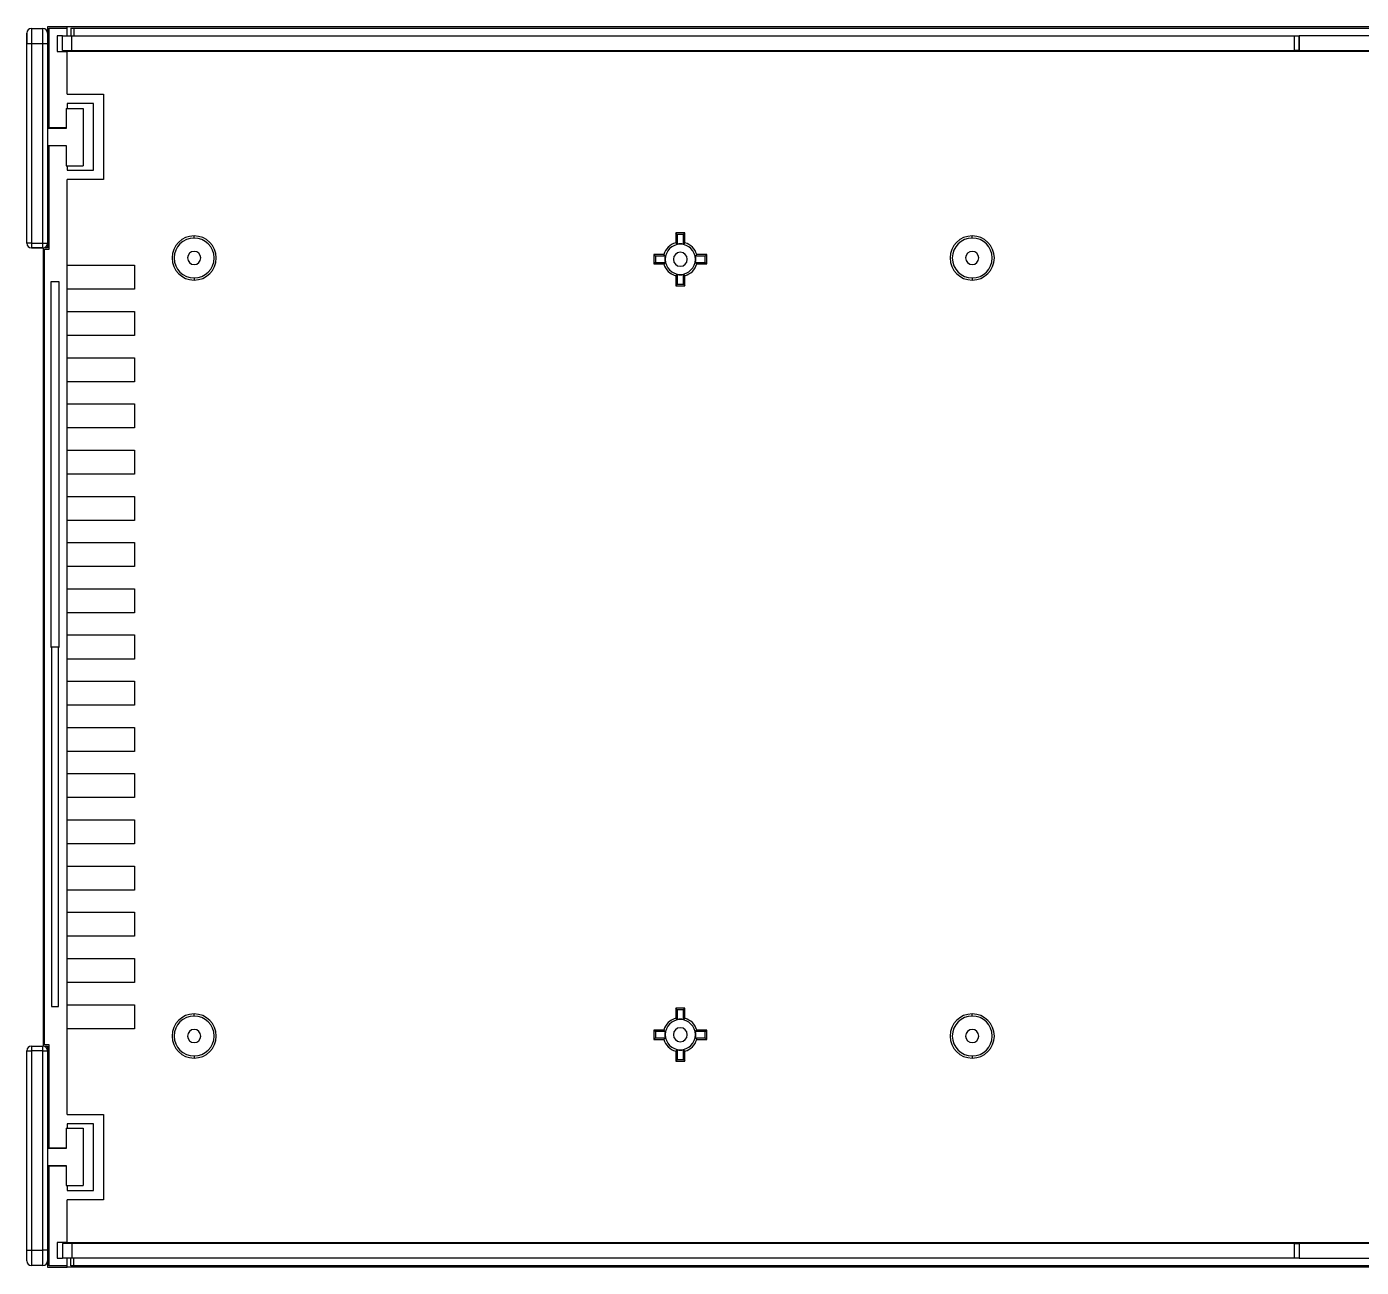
# Model space of a CAD drawing. Header units: millimetres. Extents: x -3 to 434, y -222 to -18.
# Drawn here: x -2.8 to 215.7, y -221.7 to -18.5 of the extents above; entities that cross this region are included whole.
import ezdxf

# ---------------------------------------------------------------- set-up
doc = ezdxf.new("R2010")
doc.units = ezdxf.units.MM
doc.layers.add('Shape2DView', color=7, linetype='CONTINUOUS')

msp = doc.modelspace()

# ---------------------------------------------------------------- linework, layer by layer
at = {"layer": 'Shape2DView'}
for p, q in [((-2.05831, -18.7921), (-0.153314, -18.7921)), ((3.78369, -18.5), (0.608686, -18.5)), ((0.608686, -18.5), (0.608686, -21.3321)), ((0.862686, -18.754), (3.78369, -18.754)), ((0.862686, -35.0481), (0.862686, -18.754)), ((427.71, -18.5), (3.78369, -18.5)), ((3.78369, -18.754), (3.78369, -18.5)), ((3.78369, -20.024), (3.78369, -18.754)), ((4.41869, -18.754), (4.41869, -20.024)), ((4.92669, -18.754), (426.567, -18.754)), ((4.92669, -18.754), (4.92669, -20.024)), ((-2.82031, -53.9711), (-2.82031, -21.3321)), ((-0.153314, -21.3321), (-2.05831, -21.3321)), ((-2.05831, -21.3321), (-2.05831, -53.9711)), ((-0.153314, -53.9711), (-0.153314, -21.3321)), ((0.608686, -21.3321), (0.608686, -53.9711)), ((2.18349, -20.024), (2.18349, -22.564)), ((3.02169, -20.024), (2.18349, -20.024)), ((3.02169, -22.4116), (3.02169, -20.024)), ((4.54569, -20.024), (204.825, -20.024)), ((4.54569, -22.4116), (4.54569, -20.024)), ((204.825, -22.4116), (204.825, -20.024)), ((225.907, -20.024), (205.587, -20.024)), ((205.587, -20.024), (205.587, -22.4116)), ((205.587, -22.4116), (205.587, -20.024)), ((2.18349, -22.564), (3.78369, -22.564)), ((427.71, -22.564), (3.78369, -22.564)), ((3.78369, -29.549), (3.78369, -22.564)), ((4.54569, -22.4116), (204.825, -22.4116)), ((205.587, -22.4116), (225.907, -22.4116)), ((3.78369, -29.549), (9.75269, -29.549)), ((9.75269, -29.549), (9.75269, -43.519)), ((3.65669, -31.8731), (6.45069, -31.8731)), ((3.78369, -31.073), (3.78369, -31.8731)), ((8.10169, -31.073), (3.78369, -31.073)), ((8.10169, -41.995), (8.10169, -31.073)), ((0.608686, -35.0481), (0.862686, -35.0481)), ((3.65669, -35.1751), (0.608686, -35.1751)), ((3.65669, -35.0481), (0.862686, -35.0481)), ((0.608686, -37.9691), (3.65669, -37.9691)), ((0.862686, -38.0199), (0.608686, -38.0199)), ((3.65669, -38.0199), (0.862686, -38.0199)), ((0.862686, -54.949), (0.862686, -38.0199)), ((3.65669, -41.2711), (6.45069, -41.2711)), ((3.78369, -41.2711), (3.78369, -41.995)), ((3.78369, -41.995), (8.10169, -41.995)), ((3.78369, -196.681), (3.78369, -43.519)), ((9.75269, -43.519), (3.78369, -43.519)), ((103.461, -52.282), (103.461, -53.9119)), ((104.985, -52.282), (103.461, -52.282)), ((103.7, -52.5214), (103.461, -52.282)), ((104.746, -52.5214), (104.985, -52.282)), ((104.985, -53.9119), (104.985, -52.282)), ((-2.05831, -53.9711), (-0.153314, -53.9711)), ((0.608686, -53.9711), (0.608686, -54.695)), ((24.599, -53.1135), (24.599, -52.7646)), ((104.746, -52.5214), (103.7, -52.5214)), ((103.7, -52.5214), (103.7, -54.0994)), ((104.223, -54.1297), (104.223, -54.0454)), ((104.746, -54.0994), (104.746, -52.5214)), ((152.031, -53.1135), (152.031, -52.7646)), ((-0.153314, -54.7331), (-2.05831, -54.7331)), ((-2.05831, -54.7331), (-0.153314, -54.7331)), ((-0.135574, -54.7329), (-0.135574, -185.467)), ((0.608686, -54.695), (0.08462, -54.695)), ((0.100686, -54.949), (0.862686, -54.949)), ((0.100686, -185.251), (0.100686, -54.949)), ((99.9049, -55.838), (99.9049, -57.362)), ((101.535, -55.838), (99.9049, -55.838)), ((100.144, -56.0774), (99.9049, -55.838)), ((101.722, -56.0774), (100.144, -56.0774)), ((100.144, -56.0774), (100.144, -57.1226)), ((108.302, -56.0774), (106.724, -56.0774)), ((108.541, -55.838), (106.911, -55.838)), ((108.302, -56.0774), (108.541, -55.838)), ((108.302, -57.1226), (108.302, -56.0774)), ((108.541, -57.362), (108.541, -55.838)), ((3.78369, -57.5779), (14.8335, -57.5779)), ((14.8335, -57.5779), (14.8335, -61.5149)), ((100.144, -57.1226), (99.9049, -57.362)), ((99.9049, -57.362), (101.535, -57.362)), ((100.144, -57.1226), (101.722, -57.1226)), ((106.724, -57.1226), (108.302, -57.1226)), ((106.911, -57.362), (108.541, -57.362)), ((108.302, -57.1226), (108.541, -57.362)), ((1.11669, -60.3084), (1.11669, -120.125)), ((2.51369, -60.3084), (1.11669, -60.3084)), ((2.51369, -120.125), (2.51369, -60.3084)), ((24.599, -59.6547), (24.599, -60.0036)), ((103.461, -59.2881), (103.461, -60.918)), ((103.7, -60.6786), (103.461, -60.918)), ((103.461, -60.918), (104.985, -60.918)), ((103.7, -59.1006), (103.7, -60.6786)), ((103.7, -60.6786), (104.746, -60.6786)), ((104.223, -59.0703), (104.223, -59.1546)), ((104.746, -60.6786), (104.746, -59.1006)), ((104.746, -60.6786), (104.985, -60.918)), ((104.985, -60.918), (104.985, -59.2881)), ((152.031, -59.6547), (152.031, -60.0036)), ((14.8335, -61.5149), (3.78369, -61.5149)), ((3.78369, -65.1471), (14.8335, -65.1471)), ((14.8335, -65.1471), (14.8335, -69.0841)), ((14.8335, -69.0841), (3.78369, -69.0841)), ((3.78369, -72.7163), (14.8335, -72.7163)), ((14.8335, -72.7163), (14.8335, -76.6533)), ((14.8335, -76.6533), (3.78369, -76.6533)), ((3.78369, -80.2855), (14.8335, -80.2855)), ((14.8335, -80.2855), (14.8335, -84.2225)), ((14.8335, -84.2225), (3.78369, -84.2225)), ((3.78369, -87.8547), (14.8335, -87.8547)), ((14.8335, -87.8547), (14.8335, -91.7917)), ((14.8335, -91.7917), (3.78369, -91.7917)), ((3.78369, -95.4239), (14.8335, -95.4239)), ((14.8335, -95.4239), (14.8335, -99.3609)), ((14.8335, -99.3609), (3.78369, -99.3609)), ((3.78369, -102.993), (14.8335, -102.993)), ((14.8335, -102.993), (14.8335, -106.93)), ((14.8335, -106.93), (3.78369, -106.93)), ((3.78369, -110.562), (14.8335, -110.562)), ((14.8335, -110.562), (14.8335, -114.499)), ((14.8335, -114.499), (3.78369, -114.499)), ((1.11669, -120.125), (1.21829, -120.125)), ((2.41209, -120.125), (1.21829, -120.125)), ((1.21829, -120.125), (1.21829, -179.003)), ((2.41209, -120.125), (2.51369, -120.125)), ((2.41209, -179.003), (2.41209, -120.125)), ((3.78369, -118.131), (14.8335, -118.131)), ((14.8335, -118.131), (14.8335, -122.068)), ((14.8335, -122.068), (3.78369, -122.068)), ((3.78369, -125.701), (14.8335, -125.701)), ((14.8335, -125.701), (14.8335, -129.638)), ((14.8335, -129.638), (3.78369, -129.638)), ((3.78369, -133.27), (14.8335, -133.27)), ((14.8335, -133.27), (14.8335, -137.207)), ((14.8335, -137.207), (3.78369, -137.207)), ((3.78369, -140.839), (14.8335, -140.839)), ((14.8335, -140.839), (14.8335, -144.776)), ((14.8335, -144.776), (3.78369, -144.776)), ((3.78369, -148.408), (14.8335, -148.408)), ((14.8335, -148.408), (14.8335, -152.345)), ((14.8335, -152.345), (3.78369, -152.345)), ((3.78369, -155.977), (14.8335, -155.977)), ((14.8335, -155.977), (14.8335, -159.914)), ((14.8335, -159.914), (3.78369, -159.914)), ((3.78369, -163.547), (14.8335, -163.547)), ((14.8335, -163.547), (14.8335, -167.484)), ((14.8335, -167.484), (3.78369, -167.484)), ((3.78369, -171.116), (14.8335, -171.116)), ((14.8335, -171.116), (14.8335, -175.053)), ((14.8335, -175.053), (3.78369, -175.053)), ((1.21829, -179.003), (2.41209, -179.003)), ((3.78369, -178.685), (14.8335, -178.685)), ((14.8335, -178.685), (14.8335, -182.622)), ((24.599, -180.545), (24.599, -180.196)), ((103.461, -179.282), (103.461, -180.912)), ((104.985, -179.282), (103.461, -179.282)), ((103.7, -179.521), (103.461, -179.282)), ((104.746, -179.521), (103.7, -179.521)), ((103.7, -179.521), (103.7, -181.099)), ((104.223, -181.13), (104.223, -181.045)), ((104.746, -179.521), (104.985, -179.282)), ((104.746, -181.099), (104.746, -179.521)), ((104.985, -180.912), (104.985, -179.282)), ((152.031, -180.545), (152.031, -180.196)), ((14.8335, -182.622), (3.78369, -182.622)), ((99.9049, -182.838), (99.9049, -184.362)), ((101.535, -182.838), (99.9049, -182.838)), ((100.144, -183.077), (99.9049, -182.838)), ((101.722, -183.077), (100.144, -183.077)), ((100.144, -183.077), (100.144, -184.123)), ((108.302, -183.077), (106.724, -183.077)), ((108.541, -182.838), (106.911, -182.838)), ((108.302, -183.077), (108.541, -182.838)), ((108.302, -184.123), (108.302, -183.077)), ((108.541, -184.362), (108.541, -182.838)), ((-2.05831, -185.467), (-0.153314, -185.467)), ((0.08462, -185.505), (0.608686, -185.505)), ((0.862686, -185.251), (0.100686, -185.251)), ((0.608686, -185.505), (0.608686, -186.229)), ((0.862686, -202.18), (0.862686, -185.251)), ((100.144, -184.123), (99.9049, -184.362)), ((99.9049, -184.362), (101.535, -184.362)), ((100.144, -184.123), (101.722, -184.123)), ((106.724, -184.123), (108.302, -184.123)), ((106.911, -184.362), (108.541, -184.362)), ((108.302, -184.123), (108.541, -184.362)), ((-2.82031, -218.868), (-2.82031, -186.229)), ((-0.153314, -186.229), (-2.05831, -186.229)), ((-2.05831, -186.229), (-2.05831, -218.868)), ((-0.153314, -218.868), (-0.153314, -186.229)), ((0.608686, -186.229), (0.608686, -218.868)), ((24.599, -187.087), (24.599, -187.435)), ((103.461, -186.288), (103.461, -187.918)), ((103.7, -187.679), (103.461, -187.918)), ((103.461, -187.918), (104.985, -187.918)), ((103.7, -186.101), (103.7, -187.679)), ((103.7, -187.679), (104.746, -187.679)), ((104.223, -186.07), (104.223, -186.155)), ((104.746, -187.679), (104.746, -186.101)), ((104.746, -187.679), (104.985, -187.918)), ((104.985, -187.918), (104.985, -186.288)), ((152.031, -187.087), (152.031, -187.435)), ((3.78369, -196.681), (9.75269, -196.681)), ((9.75269, -196.681), (9.75269, -210.651)), ((3.78369, -198.205), (3.78369, -198.929)), ((8.10169, -198.205), (3.78369, -198.205)), ((8.10169, -209.127), (8.10169, -198.205)), ((3.65669, -198.929), (6.45069, -198.929)), ((0.608686, -202.18), (0.862686, -202.18)), ((3.65669, -202.231), (0.608686, -202.231)), ((3.65669, -202.18), (0.862686, -202.18)), ((0.608686, -205.025), (3.65669, -205.025)), ((0.862686, -205.152), (0.608686, -205.152)), ((3.65669, -205.152), (0.862686, -205.152)), ((0.862686, -221.446), (0.862686, -205.152)), ((3.65669, -208.327), (6.45069, -208.327)), ((3.78369, -208.327), (3.78369, -209.127)), ((3.78369, -209.127), (8.10169, -209.127)), ((3.78369, -217.636), (3.78369, -210.651)), ((9.75269, -210.651), (3.78369, -210.651)), ((2.18349, -217.636), (2.18349, -220.176)), ((3.78369, -217.636), (2.18349, -217.636)), ((3.02169, -217.788), (3.02169, -220.176)), ((3.78369, -217.636), (427.71, -217.636)), ((204.825, -217.788), (4.54569, -217.788)), ((4.54569, -217.788), (4.54569, -220.176)), ((204.825, -220.176), (204.825, -217.788)), ((225.907, -217.788), (205.587, -217.788)), ((205.587, -217.788), (205.587, -220.176)), ((205.587, -217.788), (205.587, -220.176)), ((-2.05831, -218.868), (-0.153314, -218.868)), ((0.608686, -218.868), (0.608686, -221.7)), ((2.18349, -220.176), (3.02169, -220.176)), ((3.78369, -221.446), (3.78369, -220.176)), ((4.41869, -221.446), (4.41869, -220.176)), ((204.825, -220.176), (4.54569, -220.176)), ((4.92669, -221.446), (4.92669, -220.176)), ((205.587, -220.176), (225.907, -220.176)), ((-0.153314, -221.408), (-2.05831, -221.408)), ((0.608686, -221.7), (3.78369, -221.7)), ((3.78369, -221.446), (0.862686, -221.446)), ((3.78369, -221.7), (3.78369, -221.446)), ((427.71, -221.7), (3.78369, -221.7)), ((426.567, -221.446), (4.92669, -221.446))]:
    msp.add_line(p, q, dxfattribs=at)
for centre, radius, start, end in [((-2.05831, -19.5541), 0.762, 90, 180), ((-2.05831, -19.5541), 0.762, 90, 180), ((-2.05831, -19.5541), 0.762, 90, 180), ((-2.05831, -19.5541), 0.762, 90, 180), ((-0.153314, -19.5541), 0.762, 0, 90), ((-0.153314, -19.5541), 0.762, 0, 90), ((-2.05831, -53.9711), 0.762, 180, -90), ((-0.153314, -53.9711), 0.762, -90, 0), ((-0.153314, -53.9711), 0.762, -90, 0), ((24.599, -56.3841), 3.6195, 90, -90), ((24.599, -56.3841), 3.27061, 90, -90), ((24.599, -56.3841), 3.6195, -90, 90), ((24.599, -56.3841), 3.27061, -90, 90), ((104.223, -56.6), 2.794, 105.827, 164.173), ((104.223, -56.6), 2.47035, 90, -90), ((104.223, -56.6), 2.55459, 90, 101.804), ((104.223, -56.6), 2.55459, 78.1958, 90), ((104.223, -56.6), 2.47035, -90, 90), ((104.223, -56.6), 2.794, 15.8266, 74.1734), ((152.031, -56.3841), 3.6195, 90, -90), ((152.031, -56.3841), 3.27061, 90, -90), ((152.031, -56.3841), 3.6195, -90, 90), ((152.031, -56.3841), 3.27061, -90, 90), ((24.599, -56.3841), 1.0795, 90, -90), ((24.599, -56.3841), 1.0795, -90, 90), ((104.223, -56.6), 2.55459, 168.196, -168.196), ((104.223, -56.6), 1.143, 90, -90), ((104.223, -56.6), 1.143, -90, 90), ((104.223, -56.6), 2.55459, -11.8042, 11.8042), ((152.031, -56.3841), 1.0795, 90, -90), ((152.031, -56.3841), 1.0795, -90, 90), ((104.223, -56.6), 2.794, -164.173, -105.827), ((104.223, -56.6), 2.794, -74.1734, -15.8266), ((104.223, -56.6), 2.55459, -101.804, -90), ((104.223, -56.6), 2.55459, -90, -78.1958), ((24.599, -183.816), 3.6195, 90, -90), ((24.599, -183.816), 3.27061, 90, -90), ((24.599, -183.816), 3.6195, -90, 90), ((24.599, -183.816), 3.27061, -90, 90), ((104.223, -183.6), 2.794, 105.827, 164.173), ((104.223, -183.6), 2.47035, 90, -90), ((104.223, -183.6), 2.55459, 90, 101.804), ((104.223, -183.6), 2.55459, 78.1958, 90), ((104.223, -183.6), 2.47035, -90, 90), ((104.223, -183.6), 2.794, 15.8266, 74.1734), ((152.031, -183.816), 3.6195, 90, -90), ((152.031, -183.816), 3.27061, 90, -90), ((152.031, -183.816), 3.6195, -90, 90), ((152.031, -183.816), 3.27061, -90, 90), ((24.599, -183.816), 1.0795, 90, -90), ((24.599, -183.816), 1.0795, -90, 90), ((104.223, -183.6), 2.55459, 168.196, -168.196), ((104.223, -183.6), 1.143, 90, -90), ((104.223, -183.6), 1.143, -90, 90), ((104.223, -183.6), 2.55459, -11.8042, 11.8042), ((152.031, -183.816), 1.0795, 90, -90), ((152.031, -183.816), 1.0795, -90, 90), ((-2.05831, -186.229), 0.762, 90, 180), ((-0.153314, -186.229), 0.762, 0, 90), ((104.223, -183.6), 2.794, -164.173, -105.827), ((104.223, -183.6), 2.794, -74.1734, -15.8266), ((104.223, -183.6), 2.55459, -101.804, -90), ((104.223, -183.6), 2.55459, -90, -78.1958), ((-2.05831, -220.646), 0.762, 180, -90), ((-0.153314, -220.646), 0.762, -90, 0), ((-0.153314, -220.646), 0.762, -90, 0)]:
    msp.add_arc(centre, radius, start, end, dxfattribs=at)
for points, degree, knots in [([(-2.82031, -21.3321), (-2.82031, -21.1323), (-2.82031, -20.9345), (-2.82031, -20.7449), (-2.82031, -20.6835), (-2.82031, -20.6221), (-2.82031, -20.5607), (-2.82031, -20.5025), (-2.82031, -20.4443), (-2.82031, -20.3861), (-2.82031, -20.3319), (-2.82031, -20.2777), (-2.82031, -20.2235), (-2.82031, -20.174), (-2.82031, -20.1244), (-2.82031, -20.0749), (-2.82031, -20.0306), (-2.82031, -19.9863), (-2.82031, -19.942), (-2.82031, -19.9035), (-2.82031, -19.8651), (-2.82031, -19.8266), (-2.82031, -19.7945), (-2.82031, -19.7623), (-2.82031, -19.7302), (-2.82031, -19.7047), (-2.82031, -19.6793), (-2.82031, -19.6539), (-2.82031, -19.6355), (-2.82031, -19.6171), (-2.82031, -19.5987), (-2.82031, -19.5875), (-2.82031, -19.5764), (-2.82031, -19.5653), (-2.82031, -19.5616), (-2.82031, -19.5578), (-2.82031, -19.5541)], 3, [4.71239, 4.71239, 4.71239, 4.71239, 5.04899, 5.04899, 5.04899, 5.16119, 5.16119, 5.16119, 5.27339, 5.27339, 5.27339, 5.38559, 5.38559, 5.38559, 5.49779, 5.49779, 5.49779, 5.60999, 5.60999, 5.60999, 5.72219, 5.72219, 5.72219, 5.83439, 5.83439, 5.83439, 5.94659, 5.94659, 5.94659, 6.05879, 6.05879, 6.05879, 6.17099, 6.17099, 6.17099, 6.28319, 6.28319, 6.28319, 6.28319]), ([(-2.82031, -19.5541), (-2.82031, -19.5597), (-2.82031, -19.5653), (-2.82031, -19.582), (-2.82031, -19.5987), (-2.82031, -19.6263), (-2.82031, -19.6539), (-2.82031, -19.692), (-2.82031, -19.7302), (-2.82031, -19.7784), (-2.82031, -19.8266), (-2.82031, -19.8843), (-2.82031, -19.942), (-2.82031, -20.0084), (-2.82031, -20.0749), (-2.82031, -20.1492), (-2.82031, -20.2235), (-2.82031, -20.3048), (-2.82031, -20.3861), (-2.82031, -20.4734), (-2.82031, -20.5607), (-2.82031, -20.7428), (-2.82031, -20.9365), (-2.82031, -21.1323), (-2.82031, -21.3321)], 2, [0, 0, 0, 0.1122, 0.1122, 0.224399, 0.224399, 0.336599, 0.336599, 0.448799, 0.448799, 0.560999, 0.560999, 0.673198, 0.673198, 0.785398, 0.785398, 0.897598, 0.897598, 1.0098, 1.0098, 1.122, 1.122, 1.3464, 1.3464, 1.5708, 1.5708, 1.5708]), ([(-2.05831, -18.7921), (-2.05831, -18.8001), (-2.05831, -18.8081), (-2.05831, -18.8319), (-2.05831, -18.8558), (-2.05831, -18.8952), (-2.05831, -18.9346), (-2.05831, -18.9891), (-2.05831, -19.0436), (-2.05831, -19.1125), (-2.05831, -19.1814), (-2.05831, -19.2638), (-2.05831, -19.3462), (-2.05831, -19.4411), (-2.05831, -19.536), (-2.05831, -19.6422), (-2.05831, -19.7484), (-2.05831, -19.8646), (-2.05831, -19.9807), (-2.05831, -20.1054), (-2.05831, -20.23), (-2.05831, -20.3616), (-2.05831, -20.4932), (-2.05831, -20.63), (-2.05831, -20.7669), (-2.05831, -21.0467), (-2.05831, -21.3321)], 2, [0, 0, 0, 0.1122, 0.1122, 0.224399, 0.224399, 0.336599, 0.336599, 0.448799, 0.448799, 0.560999, 0.560999, 0.673198, 0.673198, 0.785398, 0.785398, 0.897598, 0.897598, 1.0098, 1.0098, 1.122, 1.122, 1.2342, 1.2342, 1.3464, 1.3464, 1.5708, 1.5708, 1.5708]), ([(-0.153314, -21.3321), (-0.153314, -21.1899), (-0.153314, -21.0477), (-0.153314, -20.7649), (-0.153314, -20.4932), (-0.153314, -20.3616), (-0.153314, -20.23), (-0.153314, -20.1054), (-0.153314, -19.9807), (-0.153314, -19.8646), (-0.153314, -19.7484), (-0.153314, -19.6422), (-0.153314, -19.536), (-0.153314, -19.4411), (-0.153314, -19.3462), (-0.153314, -19.2638), (-0.153314, -19.1814), (-0.153314, -19.1125), (-0.153314, -19.0436), (-0.153314, -18.9891), (-0.153314, -18.9346), (-0.153314, -18.8952), (-0.153314, -18.8558), (-0.153314, -18.8319), (-0.153314, -18.8081), (-0.153314, -18.8001), (-0.153314, -18.7921)], 2, [1.5708, 1.5708, 1.5708, 1.683, 1.683, 1.9074, 1.9074, 2.0196, 2.0196, 2.1318, 2.1318, 2.24399, 2.24399, 2.35619, 2.35619, 2.46839, 2.46839, 2.58059, 2.58059, 2.69279, 2.69279, 2.80499, 2.80499, 2.91719, 2.91719, 3.02939, 3.02939, 3.14159, 3.14159, 3.14159]), ([(0.608686, -19.5541), (0.608686, -19.5597), (0.608686, -19.5653), (0.608686, -19.582), (0.608686, -19.5987), (0.608686, -19.6263), (0.608686, -19.6539), (0.608686, -19.692), (0.608686, -19.7302), (0.608686, -19.7784), (0.608686, -19.8266), (0.608686, -19.8843), (0.608686, -19.942), (0.608686, -20.0084), (0.608686, -20.0749), (0.608686, -20.1492), (0.608686, -20.2235), (0.608686, -20.3048), (0.608686, -20.3861), (0.608686, -20.4734), (0.608686, -20.5607), (0.608686, -20.7428), (0.608686, -20.9365), (0.608686, -21.1323), (0.608686, -21.3321)], 2, [3.14159, 3.14159, 3.14159, 3.25379, 3.25379, 3.36599, 3.36599, 3.47819, 3.47819, 3.59039, 3.59039, 3.70259, 3.70259, 3.81479, 3.81479, 3.92699, 3.92699, 4.03919, 4.03919, 4.15139, 4.15139, 4.26359, 4.26359, 4.48799, 4.48799, 4.71239, 4.71239, 4.71239]), ([(4.41869, -18.754), (4.41913, -18.754), (4.47353, -18.754), (4.56748, -18.754), (4.66205, -18.754), (4.79338, -18.754), (4.92669, -18.754)], 3, [0, 0, 0, 0, 0.785398, 0.785398, 0.785398, 1.5708, 1.5708, 1.5708, 1.5708]), ([(-2.05831, -21.3321), (-2.25827, -21.3321), (-2.45527, -21.3321), (-2.59713, -21.3321), (-2.61611, -21.3321), (-2.63509, -21.3321), (-2.65407, -21.3321), (-2.67055, -21.3321), (-2.68704, -21.3321), (-2.70352, -21.3321), (-2.7173, -21.3321), (-2.73107, -21.3321), (-2.74485, -21.3321), (-2.75575, -21.3321), (-2.76665, -21.3321), (-2.77755, -21.3321), (-2.78544, -21.3321), (-2.79332, -21.3321), (-2.80121, -21.3321), (-2.80598, -21.3321), (-2.81075, -21.3321), (-2.81552, -21.3321), (-2.81712, -21.3321), (-2.81872, -21.3321), (-2.82031, -21.3321)], 3, [4.71239, 4.71239, 4.71239, 4.71239, 5.49779, 5.49779, 5.49779, 5.60999, 5.60999, 5.60999, 5.72219, 5.72219, 5.72219, 5.83439, 5.83439, 5.83439, 5.94659, 5.94659, 5.94659, 6.05879, 6.05879, 6.05879, 6.17099, 6.17099, 6.17099, 6.28319, 6.28319, 6.28319, 6.28319]), ([(0.608686, -21.3321), (0.607089, -21.3321), (0.605492, -21.3321), (0.603895, -21.3321), (0.599123, -21.3321), (0.594352, -21.3321), (0.589581, -21.3321), (0.581696, -21.3321), (0.57381, -21.3321), (0.565925, -21.3321), (0.555025, -21.3321), (0.544124, -21.3321), (0.533224, -21.3321), (0.519446, -21.3321), (0.505668, -21.3321), (0.49189, -21.3321), (0.460325, -21.3321), (0.424862, -21.3321), (0.385501, -21.3321), (0.243644, -21.3321), (0.046642, -21.3321), (-0.153314, -21.3321)], 3, [3.14159, 3.14159, 3.14159, 3.14159, 3.25379, 3.25379, 3.25379, 3.36599, 3.36599, 3.36599, 3.47819, 3.47819, 3.47819, 3.59039, 3.59039, 3.59039, 3.70259, 3.70259, 3.70259, 3.92699, 3.92699, 3.92699, 4.71239, 4.71239, 4.71239, 4.71239]), ([(3.02169, -20.024), (3.02648, -20.024), (3.03127, -20.024), (3.04558, -20.024), (3.0599, -20.024), (3.08355, -20.024), (3.10721, -20.024), (3.13991, -20.024), (3.17261, -20.024), (3.21394, -20.024), (3.25528, -20.024), (3.30473, -20.024), (3.35417, -20.024), (3.41111, -20.024), (3.46806, -20.024), (3.53177, -20.024), (3.59549, -20.024), (3.66518, -20.024), (3.73487, -20.024), (3.80966, -20.024), (3.88445, -20.024), (4.04057, -20.024), (4.20656, -20.024), (4.37445, -20.024), (4.54569, -20.024)], 2, [0, 0, 0, 0.1122, 0.1122, 0.224399, 0.224399, 0.336599, 0.336599, 0.448799, 0.448799, 0.560999, 0.560999, 0.673198, 0.673198, 0.785398, 0.785398, 0.897598, 0.897598, 1.0098, 1.0098, 1.122, 1.122, 1.3464, 1.3464, 1.5708, 1.5708, 1.5708]), ([(204.825, -20.024), (205.025, -20.024), (205.222, -20.024), (205.364, -20.024), (205.382, -20.024), (205.401, -20.024), (205.42, -20.024), (205.437, -20.024), (205.453, -20.024), (205.47, -20.024), (205.484, -20.024), (205.497, -20.024), (205.511, -20.024), (205.522, -20.024), (205.533, -20.024), (205.544, -20.024), (205.552, -20.024), (205.56, -20.024), (205.568, -20.024), (205.572, -20.024), (205.577, -20.024), (205.582, -20.024), (205.583, -20.024), (205.585, -20.024), (205.587, -20.024)], 3, [4.71239, 4.71239, 4.71239, 4.71239, 5.49779, 5.49779, 5.49779, 5.60999, 5.60999, 5.60999, 5.72219, 5.72219, 5.72219, 5.83439, 5.83439, 5.83439, 5.94659, 5.94659, 5.94659, 6.05879, 6.05879, 6.05879, 6.17099, 6.17099, 6.17099, 6.28319, 6.28319, 6.28319, 6.28319]), ([(3.02169, -22.4116), (3.02648, -22.4116), (3.03127, -22.4116), (3.04558, -22.4116), (3.0599, -22.4116), (3.08355, -22.4116), (3.10721, -22.4116), (3.13991, -22.4116), (3.17261, -22.4116), (3.21394, -22.4116), (3.25528, -22.4116), (3.30473, -22.4116), (3.35417, -22.4116), (3.41111, -22.4116), (3.46806, -22.4116), (3.53177, -22.4116), (3.59549, -22.4116), (3.66518, -22.4116), (3.73487, -22.4116), (3.80966, -22.4116), (3.88445, -22.4116), (4.04057, -22.4116), (4.20656, -22.4116), (4.37445, -22.4116), (4.54569, -22.4116)], 2, [0, 0, 0, 0.1122, 0.1122, 0.224399, 0.224399, 0.336599, 0.336599, 0.448799, 0.448799, 0.560999, 0.560999, 0.673198, 0.673198, 0.785398, 0.785398, 0.897598, 0.897598, 1.0098, 1.0098, 1.122, 1.122, 1.3464, 1.3464, 1.5708, 1.5708, 1.5708]), ([(205.587, -22.4116), (205.585, -22.4116), (205.583, -22.4116), (205.582, -22.4116), (205.577, -22.4116), (205.572, -22.4116), (205.568, -22.4116), (205.56, -22.4116), (205.552, -22.4116), (205.544, -22.4116), (205.533, -22.4116), (205.522, -22.4116), (205.511, -22.4116), (205.497, -22.4116), (205.484, -22.4116), (205.47, -22.4116), (205.438, -22.4116), (205.403, -22.4116), (205.364, -22.4116), (205.222, -22.4116), (205.025, -22.4116), (204.825, -22.4116)], 3, [0, 0, 0, 0, 0.1122, 0.1122, 0.1122, 0.224399, 0.224399, 0.224399, 0.336599, 0.336599, 0.336599, 0.448799, 0.448799, 0.448799, 0.560999, 0.560999, 0.560999, 0.785398, 0.785398, 0.785398, 1.5708, 1.5708, 1.5708, 1.5708]), ([(3.65669, -31.8731), (3.65669, -31.8924), (3.65669, -31.9501), (3.65669, -32.0457), (3.65669, -32.1786), (3.65669, -32.3474), (3.65669, -32.551), (3.65669, -32.7876), (3.65669, -33.0552), (3.65669, -33.3518), (3.65669, -33.6747), (3.65669, -34.0215), (3.65669, -34.3891), (3.65669, -34.7747), (3.65669, -35.1751)], 1, [3.14159, 3.14159, 3.23223, 3.32287, 3.41351, 3.50415, 3.59478, 3.68542, 3.77606, 3.8667, 3.95734, 4.04798, 4.13861, 4.22925, 4.31989, 4.41053, 4.41053]), ([(3.65669, -37.9691), (3.65669, -38.3695), (3.65669, -38.7551), (3.65669, -39.1227), (3.65669, -39.4695), (3.65669, -39.7924), (3.65669, -40.089), (3.65669, -40.3566), (3.65669, -40.5932), (3.65669, -40.7968), (3.65669, -40.9656), (3.65669, -41.0985), (3.65669, -41.1941), (3.65669, -41.2518), (3.65669, -41.2711)], 1, [5.01425, 5.01425, 5.10489, 5.19553, 5.28616, 5.3768, 5.46744, 5.55808, 5.64872, 5.73936, 5.82999, 5.92063, 6.01127, 6.10191, 6.19255, 6.28319, 6.28319]), ([(-2.05831, -53.9711), (-2.25827, -53.9711), (-2.45527, -53.9711), (-2.59713, -53.9711), (-2.61611, -53.9711), (-2.63509, -53.9711), (-2.65407, -53.9711), (-2.67055, -53.9711), (-2.68704, -53.9711), (-2.70352, -53.9711), (-2.7173, -53.9711), (-2.73107, -53.9711), (-2.74485, -53.9711), (-2.75575, -53.9711), (-2.76665, -53.9711), (-2.77755, -53.9711), (-2.78544, -53.9711), (-2.79332, -53.9711), (-2.80121, -53.9711), (-2.80598, -53.9711), (-2.81075, -53.9711), (-2.81552, -53.9711), (-2.81712, -53.9711), (-2.81872, -53.9711), (-2.82031, -53.9711)], 3, [4.71239, 4.71239, 4.71239, 4.71239, 5.49779, 5.49779, 5.49779, 5.60999, 5.60999, 5.60999, 5.72219, 5.72219, 5.72219, 5.83439, 5.83439, 5.83439, 5.94659, 5.94659, 5.94659, 6.05879, 6.05879, 6.05879, 6.17099, 6.17099, 6.17099, 6.28319, 6.28319, 6.28319, 6.28319]), ([(-2.05831, -53.9711), (-2.05831, -54.1711), (-2.05831, -54.3681), (-2.05831, -54.5099), (-2.05831, -54.5289), (-2.05831, -54.5479), (-2.05831, -54.5669), (-2.05831, -54.5833), (-2.05831, -54.5998), (-2.05831, -54.6163), (-2.05831, -54.6301), (-2.05831, -54.6439), (-2.05831, -54.6576), (-2.05831, -54.6685), (-2.05831, -54.6794), (-2.05831, -54.6903), (-2.05831, -54.6982), (-2.05831, -54.7061), (-2.05831, -54.714), (-2.05831, -54.7188), (-2.05831, -54.7235), (-2.05831, -54.7283), (-2.05831, -54.7299), (-2.05831, -54.7315), (-2.05831, -54.7331)], 3, [1.5708, 1.5708, 1.5708, 1.5708, 2.35619, 2.35619, 2.35619, 2.46839, 2.46839, 2.46839, 2.58059, 2.58059, 2.58059, 2.69279, 2.69279, 2.69279, 2.80499, 2.80499, 2.80499, 2.91719, 2.91719, 2.91719, 3.02939, 3.02939, 3.02939, 3.14159, 3.14159, 3.14159, 3.14159]), ([(-0.153314, -54.7331), (-0.153314, -54.7315), (-0.153314, -54.7299), (-0.153314, -54.7283), (-0.153314, -54.7235), (-0.153314, -54.7188), (-0.153314, -54.714), (-0.153314, -54.7061), (-0.153314, -54.6982), (-0.153314, -54.6903), (-0.153314, -54.6794), (-0.153314, -54.6685), (-0.153314, -54.6576), (-0.153314, -54.6439), (-0.153314, -54.6301), (-0.153314, -54.6163), (-0.153314, -54.5847), (-0.153314, -54.5493), (-0.153314, -54.5099), (-0.153314, -54.3681), (-0.153314, -54.1711), (-0.153314, -53.9711)], 3, [3.14159, 3.14159, 3.14159, 3.14159, 3.25379, 3.25379, 3.25379, 3.36599, 3.36599, 3.36599, 3.47819, 3.47819, 3.47819, 3.59039, 3.59039, 3.59039, 3.70259, 3.70259, 3.70259, 3.92699, 3.92699, 3.92699, 4.71239, 4.71239, 4.71239, 4.71239]), ([(-0.153314, -53.9711), (0.046642, -53.9711), (0.243644, -53.9711), (0.385501, -53.9711), (0.404481, -53.9711), (0.423461, -53.9711), (0.442441, -53.9711), (0.458924, -53.9711), (0.475407, -53.9711), (0.49189, -53.9711), (0.505668, -53.9711), (0.519446, -53.9711), (0.533224, -53.9711), (0.544124, -53.9711), (0.555025, -53.9711), (0.565925, -53.9711), (0.57381, -53.9711), (0.581696, -53.9711), (0.589581, -53.9711), (0.594352, -53.9711), (0.599123, -53.9711), (0.603895, -53.9711), (0.605492, -53.9711), (0.607089, -53.9711), (0.608686, -53.9711)], 3, [3.14159, 3.14159, 3.14159, 3.14159, 3.92699, 3.92699, 3.92699, 4.03919, 4.03919, 4.03919, 4.15139, 4.15139, 4.15139, 4.26359, 4.26359, 4.26359, 4.37579, 4.37579, 4.37579, 4.48799, 4.48799, 4.48799, 4.60019, 4.60019, 4.60019, 4.71239, 4.71239, 4.71239, 4.71239]), ([(-2.05831, -185.467), (-2.05831, -185.468), (-2.05831, -185.47), (-2.05831, -185.472), (-2.05831, -185.476), (-2.05831, -185.481), (-2.05831, -185.486), (-2.05831, -185.494), (-2.05831, -185.502), (-2.05831, -185.51), (-2.05831, -185.521), (-2.05831, -185.531), (-2.05831, -185.542), (-2.05831, -185.556), (-2.05831, -185.57), (-2.05831, -185.584), (-2.05831, -185.615), (-2.05831, -185.651), (-2.05831, -185.69), (-2.05831, -185.832), (-2.05831, -186.029), (-2.05831, -186.229)], 3, [0, 0, 0, 0, 0.1122, 0.1122, 0.1122, 0.224399, 0.224399, 0.224399, 0.336599, 0.336599, 0.336599, 0.448799, 0.448799, 0.448799, 0.560999, 0.560999, 0.560999, 0.785398, 0.785398, 0.785398, 1.5708, 1.5708, 1.5708, 1.5708]), ([(-0.153314, -186.229), (-0.153314, -186.029), (-0.153314, -185.832), (-0.153314, -185.69), (-0.153314, -185.671), (-0.153314, -185.652), (-0.153314, -185.633), (-0.153314, -185.617), (-0.153314, -185.6), (-0.153314, -185.584), (-0.153314, -185.57), (-0.153314, -185.556), (-0.153314, -185.542), (-0.153314, -185.531), (-0.153314, -185.521), (-0.153314, -185.51), (-0.153314, -185.502), (-0.153314, -185.494), (-0.153314, -185.486), (-0.153314, -185.481), (-0.153314, -185.476), (-0.153314, -185.472), (-0.153314, -185.47), (-0.153314, -185.468), (-0.153314, -185.467)], 3, [4.71239, 4.71239, 4.71239, 4.71239, 5.49779, 5.49779, 5.49779, 5.60999, 5.60999, 5.60999, 5.72219, 5.72219, 5.72219, 5.83439, 5.83439, 5.83439, 5.94659, 5.94659, 5.94659, 6.05879, 6.05879, 6.05879, 6.17099, 6.17099, 6.17099, 6.28319, 6.28319, 6.28319, 6.28319]), ([(-2.82031, -186.229), (-2.81872, -186.229), (-2.81712, -186.229), (-2.81552, -186.229), (-2.81075, -186.229), (-2.80598, -186.229), (-2.80121, -186.229), (-2.79332, -186.229), (-2.78544, -186.229), (-2.77755, -186.229), (-2.76665, -186.229), (-2.75575, -186.229), (-2.74485, -186.229), (-2.73107, -186.229), (-2.7173, -186.229), (-2.70352, -186.229), (-2.67195, -186.229), (-2.63649, -186.229), (-2.59713, -186.229), (-2.45527, -186.229), (-2.25827, -186.229), (-2.05831, -186.229)], 3, [0, 0, 0, 0, 0.1122, 0.1122, 0.1122, 0.224399, 0.224399, 0.224399, 0.336599, 0.336599, 0.336599, 0.448799, 0.448799, 0.448799, 0.560999, 0.560999, 0.560999, 0.785398, 0.785398, 0.785398, 1.5708, 1.5708, 1.5708, 1.5708]), ([(-0.153314, -186.229), (0.046642, -186.229), (0.243644, -186.229), (0.385501, -186.229), (0.404481, -186.229), (0.423461, -186.229), (0.442441, -186.229), (0.458924, -186.229), (0.475407, -186.229), (0.49189, -186.229), (0.505668, -186.229), (0.519446, -186.229), (0.533224, -186.229), (0.544124, -186.229), (0.555025, -186.229), (0.565925, -186.229), (0.57381, -186.229), (0.581696, -186.229), (0.589581, -186.229), (0.594352, -186.229), (0.599123, -186.229), (0.603895, -186.229), (0.605492, -186.229), (0.607089, -186.229), (0.608686, -186.229)], 3, [1.5708, 1.5708, 1.5708, 1.5708, 2.35619, 2.35619, 2.35619, 2.46839, 2.46839, 2.46839, 2.58059, 2.58059, 2.58059, 2.69279, 2.69279, 2.69279, 2.80499, 2.80499, 2.80499, 2.91719, 2.91719, 2.91719, 3.02939, 3.02939, 3.02939, 3.14159, 3.14159, 3.14159, 3.14159]), ([(3.65669, -198.929), (3.65669, -198.948), (3.65669, -199.006), (3.65669, -199.102), (3.65669, -199.234), (3.65669, -199.403), (3.65669, -199.607), (3.65669, -199.843), (3.65669, -200.111), (3.65669, -200.408), (3.65669, -200.731), (3.65669, -201.077), (3.65669, -201.445), (3.65669, -201.831), (3.65669, -202.231)], 1, [0, 0, 0.0906383, 0.181277, 0.271915, 0.362553, 0.453191, 0.54383, 0.634468, 0.725106, 0.815744, 0.906383, 0.997021, 1.08766, 1.1783, 1.26894, 1.26894]), ([(3.65669, -205.025), (3.65669, -205.425), (3.65669, -205.811), (3.65669, -206.179), (3.65669, -206.525), (3.65669, -206.848), (3.65669, -207.145), (3.65669, -207.412), (3.65669, -207.649), (3.65669, -207.853), (3.65669, -208.021), (3.65669, -208.154), (3.65669, -208.25), (3.65669, -208.308), (3.65669, -208.327)], 1, [1.87266, 1.87266, 1.9633, 2.05393, 2.14457, 2.23521, 2.32585, 2.41649, 2.50712, 2.59776, 2.6884, 2.77904, 2.86968, 2.96032, 3.05095, 3.14159, 3.14159]), ([(4.54569, -217.788), (4.37447, -217.788), (4.20485, -217.788), (4.04234, -217.788), (3.98971, -217.788), (3.93708, -217.788), (3.88445, -217.788), (3.83459, -217.788), (3.78473, -217.788), (3.73487, -217.788), (3.68841, -217.788), (3.64195, -217.788), (3.59549, -217.788), (3.55301, -217.788), (3.51053, -217.788), (3.46806, -217.788), (3.43009, -217.788), (3.39213, -217.788), (3.35417, -217.788), (3.32121, -217.788), (3.28824, -217.788), (3.25528, -217.788), (3.22772, -217.788), (3.20017, -217.788), (3.17261, -217.788), (3.15081, -217.788), (3.12901, -217.788), (3.10721, -217.788), (3.09144, -217.788), (3.07567, -217.788), (3.0599, -217.788), (3.05035, -217.788), (3.04081, -217.788), (3.03127, -217.788), (3.02807, -217.788), (3.02488, -217.788), (3.02169, -217.788)], 3, [1.5708, 1.5708, 1.5708, 1.5708, 1.9074, 1.9074, 1.9074, 2.0196, 2.0196, 2.0196, 2.1318, 2.1318, 2.1318, 2.24399, 2.24399, 2.24399, 2.35619, 2.35619, 2.35619, 2.46839, 2.46839, 2.46839, 2.58059, 2.58059, 2.58059, 2.69279, 2.69279, 2.69279, 2.80499, 2.80499, 2.80499, 2.91719, 2.91719, 2.91719, 3.02939, 3.02939, 3.02939, 3.14159, 3.14159, 3.14159, 3.14159]), ([(204.825, -217.788), (205.025, -217.788), (205.222, -217.788), (205.364, -217.788), (205.382, -217.788), (205.401, -217.788), (205.42, -217.788), (205.437, -217.788), (205.453, -217.788), (205.47, -217.788), (205.484, -217.788), (205.497, -217.788), (205.511, -217.788), (205.522, -217.788), (205.533, -217.788), (205.544, -217.788), (205.552, -217.788), (205.56, -217.788), (205.568, -217.788), (205.572, -217.788), (205.577, -217.788), (205.582, -217.788), (205.583, -217.788), (205.585, -217.788), (205.587, -217.788)], 3, [1.5708, 1.5708, 1.5708, 1.5708, 2.35619, 2.35619, 2.35619, 2.46839, 2.46839, 2.46839, 2.58059, 2.58059, 2.58059, 2.69279, 2.69279, 2.69279, 2.80499, 2.80499, 2.80499, 2.91719, 2.91719, 2.91719, 3.02939, 3.02939, 3.02939, 3.14159, 3.14159, 3.14159, 3.14159]), ([(-2.82031, -220.646), (-2.82031, -220.64), (-2.82031, -220.635), (-2.82031, -220.618), (-2.82031, -220.601), (-2.82031, -220.574), (-2.82031, -220.546), (-2.82031, -220.508), (-2.82031, -220.47), (-2.82031, -220.422), (-2.82031, -220.373), (-2.82031, -220.316), (-2.82031, -220.258), (-2.82031, -220.192), (-2.82031, -220.125), (-2.82031, -220.051), (-2.82031, -219.976), (-2.82031, -219.895), (-2.82031, -219.814), (-2.82031, -219.727), (-2.82031, -219.639), (-2.82031, -219.457), (-2.82031, -219.264), (-2.82031, -219.068), (-2.82031, -218.868)], 2, [0, 0, 0, 0.1122, 0.1122, 0.224399, 0.224399, 0.336599, 0.336599, 0.448799, 0.448799, 0.560999, 0.560999, 0.673198, 0.673198, 0.785398, 0.785398, 0.897598, 0.897598, 1.0098, 1.0098, 1.122, 1.122, 1.3464, 1.3464, 1.5708, 1.5708, 1.5708]), ([(-2.82031, -218.868), (-2.81872, -218.868), (-2.81712, -218.868), (-2.81552, -218.868), (-2.81075, -218.868), (-2.80598, -218.868), (-2.80121, -218.868), (-2.79332, -218.868), (-2.78544, -218.868), (-2.77755, -218.868), (-2.76665, -218.868), (-2.75575, -218.868), (-2.74485, -218.868), (-2.73107, -218.868), (-2.7173, -218.868), (-2.70352, -218.868), (-2.67195, -218.868), (-2.63649, -218.868), (-2.59713, -218.868), (-2.45527, -218.868), (-2.25827, -218.868), (-2.05831, -218.868)], 3, [0, 0, 0, 0, 0.1122, 0.1122, 0.1122, 0.224399, 0.224399, 0.224399, 0.336599, 0.336599, 0.336599, 0.448799, 0.448799, 0.448799, 0.560999, 0.560999, 0.560999, 0.785398, 0.785398, 0.785398, 1.5708, 1.5708, 1.5708, 1.5708]), ([(-2.05831, -218.868), (-2.05831, -219.01), (-2.05831, -219.152), (-2.05831, -219.435), (-2.05831, -219.707), (-2.05831, -219.838), (-2.05831, -219.97), (-2.05831, -220.095), (-2.05831, -220.219), (-2.05831, -220.335), (-2.05831, -220.452), (-2.05831, -220.558), (-2.05831, -220.664), (-2.05831, -220.759), (-2.05831, -220.854), (-2.05831, -220.936), (-2.05831, -221.019), (-2.05831, -221.087), (-2.05831, -221.156), (-2.05831, -221.211), (-2.05831, -221.265), (-2.05831, -221.305), (-2.05831, -221.344), (-2.05831, -221.368), (-2.05831, -221.392), (-2.05831, -221.4), (-2.05831, -221.408)], 2, [4.71239, 4.71239, 4.71239, 4.82459, 4.82459, 5.04899, 5.04899, 5.16119, 5.16119, 5.27339, 5.27339, 5.38559, 5.38559, 5.49779, 5.49779, 5.60999, 5.60999, 5.72219, 5.72219, 5.83439, 5.83439, 5.94659, 5.94659, 6.05879, 6.05879, 6.17099, 6.17099, 6.28319, 6.28319, 6.28319]), ([(-0.153314, -221.408), (-0.153314, -221.4), (-0.153314, -221.392), (-0.153314, -221.368), (-0.153314, -221.344), (-0.153314, -221.305), (-0.153314, -221.265), (-0.153314, -221.211), (-0.153314, -221.156), (-0.153314, -221.087), (-0.153314, -221.019), (-0.153314, -220.936), (-0.153314, -220.854), (-0.153314, -220.759), (-0.153314, -220.664), (-0.153314, -220.558), (-0.153314, -220.452), (-0.153314, -220.335), (-0.153314, -220.219), (-0.153314, -220.095), (-0.153314, -219.97), (-0.153314, -219.838), (-0.153314, -219.707), (-0.153314, -219.57), (-0.153314, -219.433), (-0.153314, -219.153), (-0.153314, -218.868)], 2, [3.14159, 3.14159, 3.14159, 3.25379, 3.25379, 3.36599, 3.36599, 3.47819, 3.47819, 3.59039, 3.59039, 3.70259, 3.70259, 3.81479, 3.81479, 3.92699, 3.92699, 4.03919, 4.03919, 4.15139, 4.15139, 4.26359, 4.26359, 4.37579, 4.37579, 4.48799, 4.48799, 4.71239, 4.71239, 4.71239]), ([(0.608686, -218.868), (0.607089, -218.868), (0.605492, -218.868), (0.603895, -218.868), (0.599123, -218.868), (0.594352, -218.868), (0.589581, -218.868), (0.581696, -218.868), (0.57381, -218.868), (0.565925, -218.868), (0.555025, -218.868), (0.544124, -218.868), (0.533224, -218.868), (0.519446, -218.868), (0.505668, -218.868), (0.49189, -218.868), (0.460325, -218.868), (0.424862, -218.868), (0.385501, -218.868), (0.243644, -218.868), (0.046642, -218.868), (-0.153314, -218.868)], 3, [0, 0, 0, 0, 0.1122, 0.1122, 0.1122, 0.224399, 0.224399, 0.224399, 0.336599, 0.336599, 0.336599, 0.448799, 0.448799, 0.448799, 0.560999, 0.560999, 0.560999, 0.785398, 0.785398, 0.785398, 1.5708, 1.5708, 1.5708, 1.5708]), ([(0.608686, -218.868), (0.608686, -219.068), (0.608686, -219.266), (0.608686, -219.455), (0.608686, -219.517), (0.608686, -219.578), (0.608686, -219.639), (0.608686, -219.698), (0.608686, -219.756), (0.608686, -219.814), (0.608686, -219.868), (0.608686, -219.922), (0.608686, -219.976), (0.608686, -220.026), (0.608686, -220.076), (0.608686, -220.125), (0.608686, -220.169), (0.608686, -220.214), (0.608686, -220.258), (0.608686, -220.296), (0.608686, -220.335), (0.608686, -220.373), (0.608686, -220.406), (0.608686, -220.438), (0.608686, -220.47), (0.608686, -220.495), (0.608686, -220.521), (0.608686, -220.546), (0.608686, -220.565), (0.608686, -220.583), (0.608686, -220.601), (0.608686, -220.612), (0.608686, -220.624), (0.608686, -220.635), (0.608686, -220.638), (0.608686, -220.642), (0.608686, -220.646)], 3, [1.5708, 1.5708, 1.5708, 1.5708, 1.9074, 1.9074, 1.9074, 2.0196, 2.0196, 2.0196, 2.1318, 2.1318, 2.1318, 2.24399, 2.24399, 2.24399, 2.35619, 2.35619, 2.35619, 2.46839, 2.46839, 2.46839, 2.58059, 2.58059, 2.58059, 2.69279, 2.69279, 2.69279, 2.80499, 2.80499, 2.80499, 2.91719, 2.91719, 2.91719, 3.02939, 3.02939, 3.02939, 3.14159, 3.14159, 3.14159, 3.14159]), ([(4.54569, -220.176), (4.37447, -220.176), (4.20485, -220.176), (4.04234, -220.176), (3.98971, -220.176), (3.93708, -220.176), (3.88445, -220.176), (3.83459, -220.176), (3.78473, -220.176), (3.73487, -220.176), (3.68841, -220.176), (3.64195, -220.176), (3.59549, -220.176), (3.55301, -220.176), (3.51053, -220.176), (3.46806, -220.176), (3.43009, -220.176), (3.39213, -220.176), (3.35417, -220.176), (3.32121, -220.176), (3.28824, -220.176), (3.25528, -220.176), (3.22772, -220.176), (3.20017, -220.176), (3.17261, -220.176), (3.15081, -220.176), (3.12901, -220.176), (3.10721, -220.176), (3.09144, -220.176), (3.07567, -220.176), (3.0599, -220.176), (3.05035, -220.176), (3.04081, -220.176), (3.03127, -220.176), (3.02807, -220.176), (3.02488, -220.176), (3.02169, -220.176)], 3, [1.5708, 1.5708, 1.5708, 1.5708, 1.9074, 1.9074, 1.9074, 2.0196, 2.0196, 2.0196, 2.1318, 2.1318, 2.1318, 2.24399, 2.24399, 2.24399, 2.35619, 2.35619, 2.35619, 2.46839, 2.46839, 2.46839, 2.58059, 2.58059, 2.58059, 2.69279, 2.69279, 2.69279, 2.80499, 2.80499, 2.80499, 2.91719, 2.91719, 2.91719, 3.02939, 3.02939, 3.02939, 3.14159, 3.14159, 3.14159, 3.14159]), ([(205.587, -220.176), (205.585, -220.176), (205.583, -220.176), (205.582, -220.176), (205.577, -220.176), (205.572, -220.176), (205.568, -220.176), (205.56, -220.176), (205.552, -220.176), (205.544, -220.176), (205.533, -220.176), (205.522, -220.176), (205.511, -220.176), (205.497, -220.176), (205.484, -220.176), (205.47, -220.176), (205.438, -220.176), (205.403, -220.176), (205.364, -220.176), (205.222, -220.176), (205.025, -220.176), (204.825, -220.176)], 3, [3.14159, 3.14159, 3.14159, 3.14159, 3.25379, 3.25379, 3.25379, 3.36599, 3.36599, 3.36599, 3.47819, 3.47819, 3.47819, 3.59039, 3.59039, 3.59039, 3.70259, 3.70259, 3.70259, 3.92699, 3.92699, 3.92699, 4.71239, 4.71239, 4.71239, 4.71239]), ([(4.92669, -221.446), (4.79338, -221.446), (4.66205, -221.446), (4.56748, -221.446), (4.47353, -221.446), (4.41913, -221.446), (4.41869, -221.446)], 3, [1.5708, 1.5708, 1.5708, 1.5708, 2.35619, 2.35619, 2.35619, 3.14159, 3.14159, 3.14159, 3.14159])]:
    msp.add_open_spline(points, degree=degree, knots=knots, dxfattribs=at)
for points, degree in [([(6.45069, -31.8731), (6.45069, -31.9909), (6.45069, -32.3384), (6.45069, -32.8983), (6.45069, -33.6423), (6.45069, -34.5333), (6.45069, -35.5265), (6.45069, -36.5721), (6.45069, -37.6177), (6.45069, -38.6109), (6.45069, -39.5019), (6.45069, -40.2459), (6.45069, -40.8058), (6.45069, -41.1533), (6.45069, -41.2711)], 1), ([(103.7, -54.0994), (103.581, -54.0023), (103.461, -53.9119)], 2), ([(104.746, -54.0994), (104.865, -54.0023), (104.985, -53.9119)], 2), ([(101.722, -56.0774), (101.625, -55.9577), (101.535, -55.838)], 2), ([(106.724, -56.0774), (106.821, -55.9577), (106.911, -55.838)], 2), ([(101.722, -57.1226), (101.625, -57.2423), (101.535, -57.362)], 2), ([(106.724, -57.1226), (106.821, -57.2423), (106.911, -57.362)], 2), ([(103.7, -59.1006), (103.581, -59.1977), (103.461, -59.2881)], 2), ([(104.746, -59.1006), (104.865, -59.1977), (104.985, -59.2881)], 2), ([(103.7, -181.099), (103.581, -181.002), (103.461, -180.912)], 2), ([(104.746, -181.099), (104.865, -181.002), (104.985, -180.912)], 2), ([(101.722, -183.077), (101.625, -182.958), (101.535, -182.838)], 2), ([(106.724, -183.077), (106.821, -182.958), (106.911, -182.838)], 2), ([(101.722, -184.123), (101.625, -184.242), (101.535, -184.362)], 2), ([(106.724, -184.123), (106.821, -184.242), (106.911, -184.362)], 2), ([(103.7, -186.101), (103.581, -186.198), (103.461, -186.288)], 2), ([(104.746, -186.101), (104.865, -186.198), (104.985, -186.288)], 2), ([(6.45069, -198.929), (6.45069, -199.047), (6.45069, -199.394), (6.45069, -199.954), (6.45069, -200.698), (6.45069, -201.589), (6.45069, -202.582), (6.45069, -203.628), (6.45069, -204.674), (6.45069, -205.667), (6.45069, -206.558), (6.45069, -207.302), (6.45069, -207.862), (6.45069, -208.209), (6.45069, -208.327)], 1)]:
    msp.add_open_spline(points, degree=degree, dxfattribs=at)

doc.saveas('drawing.dxf')
